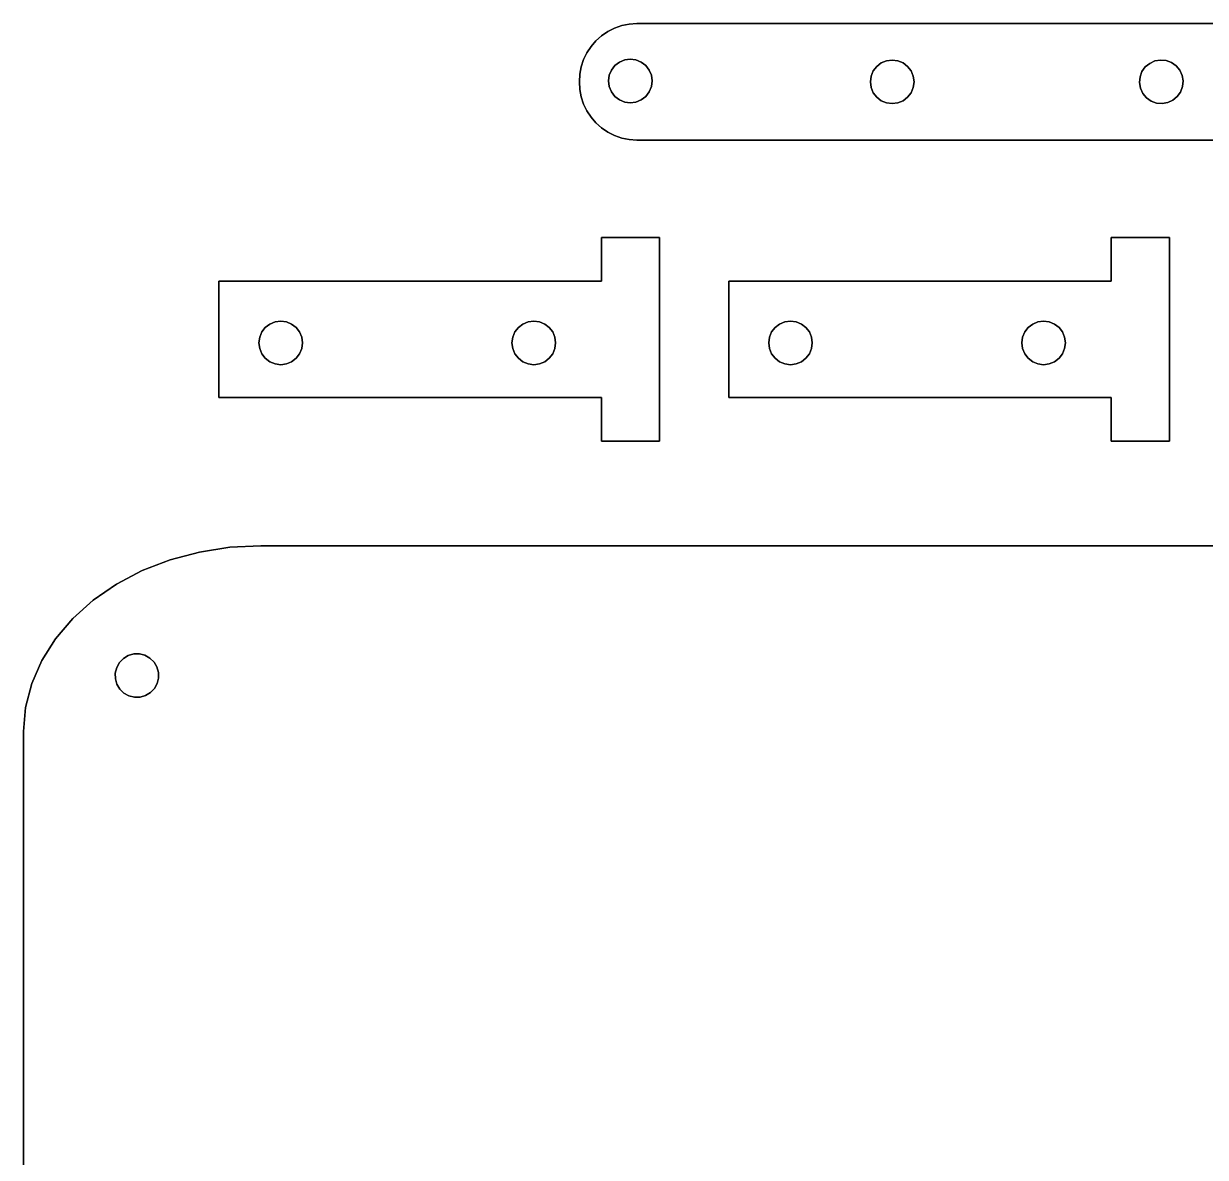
# Model space of a CAD drawing. Header units: metres. Extents: x -153 to 0, y 0 to 286.
# Drawn here: x -153.3 to -72.1, y 208.4 to 286.4 of the extents above; entities that cross this region are included whole.
import ezdxf

# ---------------------------------------------------------------- set-up
doc = ezdxf.new("R2010")
doc.units = ezdxf.units.M

msp = doc.modelspace()

# ---------------------------------------------------------------- linework, layer by layer
at = {"layer": 'Group#16'}
for points in [[(-113.579, 268.677, 0.199), (-113.579, 271.677, 0.199), (-109.579, 271.677, 0.199), (-109.579, 257.677, 0.199), (-113.579, 257.677, 0.199), (-113.579, 260.677, 0.199), (-139.879, 260.677, 0.199), (-139.879, 268.677, 0.199), (-113.579, 268.677, 0.199)], [(-113.579, 271.677, 3.199), (-113.579, 268.677, 3.199), (-139.879, 268.677, 3.199), (-139.879, 260.677, 3.199), (-113.579, 260.677, 3.199), (-113.579, 257.677, 3.199), (-109.579, 257.677, 3.199), (-109.579, 271.677, 3.199), (-113.579, 271.677, 3.199)], [(-113.579, 271.677, 3.199), (-109.579, 271.677, 3.199), (-109.579, 271.677, 0.199), (-113.579, 271.677, 0.199), (-113.579, 271.677, 3.199)], [(-113.579, 271.677, 0.199), (-113.579, 268.677, 0.199), (-113.579, 268.677, 3.199), (-113.579, 271.677, 3.199), (-113.579, 271.677, 0.199)], [(-109.579, 271.677, 3.199), (-109.579, 257.677, 3.199), (-109.579, 257.677, 0.199), (-109.579, 271.677, 0.199), (-109.579, 271.677, 3.199)], [(-78.529, 268.677, 0.199), (-78.529, 271.677, 0.199), (-74.529, 271.677, 0.199), (-74.529, 257.677, 0.199), (-78.529, 257.677, 0.199), (-78.529, 260.677, 0.199), (-104.829, 260.677, 0.199), (-104.829, 268.677, 0.199), (-78.529, 268.677, 0.199)], [(-78.529, 271.677, 3.199), (-78.529, 268.677, 3.199), (-104.829, 268.677, 3.199), (-104.829, 260.677, 3.199), (-78.529, 260.677, 3.199), (-78.529, 257.677, 3.199), (-74.529, 257.677, 3.199), (-74.529, 271.677, 3.199), (-78.529, 271.677, 3.199)], [(-78.529, 271.677, 3.199), (-74.529, 271.677, 3.199), (-74.529, 271.677, 0.199), (-78.529, 271.677, 0.199), (-78.529, 271.677, 3.199)], [(-78.529, 271.677, 0.199), (-78.529, 268.677, 0.199), (-78.529, 268.677, 3.199), (-78.529, 271.677, 3.199), (-78.529, 271.677, 0.199)], [(-74.529, 271.677, 3.199), (-74.529, 257.677, 3.199), (-74.529, 257.677, 0.199), (-74.529, 271.677, 0.199), (-74.529, 271.677, 3.199)], [(-113.579, 268.677, 3.199), (-113.579, 268.677, 0.199), (-139.879, 268.677, 0.199), (-139.879, 268.677, 3.199), (-113.579, 268.677, 3.199)], [(-139.879, 260.677, 3.199), (-139.879, 268.677, 3.199), (-139.879, 268.677, 0.199), (-139.879, 260.677, 0.199), (-139.879, 260.677, 3.199)], [(-78.529, 268.677, 3.199), (-78.529, 268.677, 0.199), (-104.829, 268.677, 0.199), (-104.829, 268.677, 3.199), (-78.529, 268.677, 3.199)], [(-104.829, 260.677, 3.199), (-104.829, 268.677, 3.199), (-104.829, 268.677, 0.199), (-104.829, 260.677, 0.199), (-104.829, 260.677, 3.199)], [(-136.017, 262.978, 0.199), (-135.629, 262.927, 0.199), (-135.241, 262.978, 0.199), (-134.879, 263.128, 0.199), (-134.568, 263.366, 0.199), (-134.33, 263.677, 0.199), (-134.18, 264.039, 0.199), (-134.129, 264.427, 0.199), (-134.18, 264.815, 0.199), (-134.33, 265.177, 0.199), (-134.568, 265.487, 0.199), (-134.879, 265.726, 0.199), (-135.241, 265.876, 0.199), (-135.629, 265.927, 0.199), (-136.017, 265.876, 0.199), (-136.379, 265.726, 0.199), (-136.69, 265.487, 0.199), (-136.928, 265.177, 0.199), (-137.078, 264.815, 0.199), (-137.129, 264.427, 0.199), (-137.078, 264.039, 0.199), (-136.928, 263.677, 0.199), (-136.69, 263.366, 0.199), (-136.379, 263.128, 0.199), (-136.017, 262.978, 0.199)], [(-135.629, 262.927, 3.199), (-136.017, 262.978, 3.199), (-136.379, 263.128, 3.199), (-136.69, 263.366, 3.199), (-136.928, 263.677, 3.199), (-137.078, 264.039, 3.199), (-137.129, 264.427, 3.199), (-137.078, 264.815, 3.199), (-136.928, 265.177, 3.199), (-136.69, 265.487, 3.199), (-136.379, 265.726, 3.199), (-136.017, 265.876, 3.199), (-135.629, 265.927, 3.199), (-135.241, 265.876, 3.199), (-134.879, 265.726, 3.199), (-134.568, 265.487, 3.199), (-134.33, 265.177, 3.199), (-134.18, 264.815, 3.199), (-134.129, 264.427, 3.199), (-134.18, 264.039, 3.199), (-134.33, 263.677, 3.199), (-134.568, 263.366, 3.199), (-134.879, 263.128, 3.199), (-135.241, 262.978, 3.199), (-135.629, 262.927, 3.199)], [(-136.69, 265.487, 0.199), (-136.379, 265.726, 0.199), (-136.379, 265.726, 3.199), (-136.69, 265.487, 3.199), (-136.69, 265.487, 0.199)], [(-136.379, 265.726, 0.199), (-136.017, 265.876, 0.199), (-136.017, 265.876, 3.199), (-136.379, 265.726, 3.199), (-136.379, 265.726, 0.199)], [(-136.017, 265.876, 0.199), (-135.629, 265.927, 0.199), (-135.629, 265.927, 3.199), (-136.017, 265.876, 3.199), (-136.017, 265.876, 0.199)], [(-135.629, 265.927, 0.199), (-135.241, 265.876, 0.199), (-135.241, 265.876, 3.199), (-135.629, 265.927, 3.199), (-135.629, 265.927, 0.199)], [(-135.241, 265.876, 0.199), (-134.879, 265.726, 0.199), (-134.879, 265.726, 3.199), (-135.241, 265.876, 3.199), (-135.241, 265.876, 0.199)], [(-134.879, 265.726, 0.199), (-134.568, 265.487, 0.199), (-134.568, 265.487, 3.199), (-134.879, 265.726, 3.199), (-134.879, 265.726, 0.199)], [(-116.729, 264.427, 0.199), (-116.78, 264.815, 0.199), (-116.93, 265.177, 0.199), (-117.168, 265.487, 0.199), (-117.479, 265.726, 0.199), (-117.841, 265.876, 0.199), (-118.229, 265.927, 0.199), (-118.617, 265.876, 0.199), (-118.979, 265.726, 0.199), (-119.29, 265.487, 0.199), (-119.528, 265.177, 0.199), (-119.678, 264.815, 0.199), (-119.729, 264.427, 0.199), (-119.678, 264.039, 0.199), (-119.528, 263.677, 0.199), (-119.29, 263.366, 0.199), (-118.979, 263.128, 0.199), (-118.617, 262.978, 0.199), (-118.229, 262.927, 0.199), (-117.841, 262.978, 0.199), (-117.479, 263.128, 0.199), (-117.168, 263.366, 0.199), (-116.93, 263.677, 0.199), (-116.78, 264.039, 0.199), (-116.729, 264.427, 0.199)], [(-116.78, 264.815, 3.199), (-116.729, 264.427, 3.199), (-116.78, 264.039, 3.199), (-116.93, 263.677, 3.199), (-117.168, 263.366, 3.199), (-117.479, 263.128, 3.199), (-117.841, 262.978, 3.199), (-118.229, 262.927, 3.199), (-118.617, 262.978, 3.199), (-118.979, 263.128, 3.199), (-119.29, 263.366, 3.199), (-119.528, 263.677, 3.199), (-119.678, 264.039, 3.199), (-119.729, 264.427, 3.199), (-119.678, 264.815, 3.199), (-119.528, 265.177, 3.199), (-119.29, 265.487, 3.199), (-118.979, 265.726, 3.199), (-118.617, 265.876, 3.199), (-118.229, 265.927, 3.199), (-117.841, 265.876, 3.199), (-117.479, 265.726, 3.199), (-117.168, 265.487, 3.199), (-116.93, 265.177, 3.199), (-116.78, 264.815, 3.199)], [(-119.29, 265.487, 0.199), (-118.979, 265.726, 0.199), (-118.979, 265.726, 3.199), (-119.29, 265.487, 3.199), (-119.29, 265.487, 0.199)], [(-118.979, 265.726, 0.199), (-118.617, 265.876, 0.199), (-118.617, 265.876, 3.199), (-118.979, 265.726, 3.199), (-118.979, 265.726, 0.199)], [(-118.617, 265.876, 0.199), (-118.229, 265.927, 0.199), (-118.229, 265.927, 3.199), (-118.617, 265.876, 3.199), (-118.617, 265.876, 0.199)], [(-118.229, 265.927, 0.199), (-117.841, 265.876, 0.199), (-117.841, 265.876, 3.199), (-118.229, 265.927, 3.199), (-118.229, 265.927, 0.199)], [(-117.841, 265.876, 0.199), (-117.479, 265.726, 0.199), (-117.479, 265.726, 3.199), (-117.841, 265.876, 3.199), (-117.841, 265.876, 0.199)], [(-117.479, 265.726, 0.199), (-117.168, 265.487, 0.199), (-117.168, 265.487, 3.199), (-117.479, 265.726, 3.199), (-117.479, 265.726, 0.199)], [(-100.967, 262.978, 0.199), (-100.579, 262.927, 0.199), (-100.191, 262.978, 0.199), (-99.829, 263.128, 0.199), (-99.518, 263.366, 0.199), (-99.28, 263.677, 0.199), (-99.13, 264.039, 0.199), (-99.079, 264.427, 0.199), (-99.13, 264.815, 0.199), (-99.28, 265.177, 0.199), (-99.518, 265.487, 0.199), (-99.829, 265.726, 0.199), (-100.191, 265.876, 0.199), (-100.579, 265.927, 0.199), (-100.967, 265.876, 0.199), (-101.329, 265.726, 0.199), (-101.639, 265.487, 0.199), (-101.878, 265.177, 0.199), (-102.028, 264.815, 0.199), (-102.079, 264.427, 0.199), (-102.028, 264.039, 0.199), (-101.878, 263.677, 0.199), (-101.639, 263.366, 0.199), (-101.329, 263.128, 0.199), (-100.967, 262.978, 0.199)], [(-100.579, 262.927, 3.199), (-100.967, 262.978, 3.199), (-101.329, 263.128, 3.199), (-101.639, 263.366, 3.199), (-101.878, 263.677, 3.199), (-102.028, 264.039, 3.199), (-102.079, 264.427, 3.199), (-102.028, 264.815, 3.199), (-101.878, 265.177, 3.199), (-101.639, 265.487, 3.199), (-101.329, 265.726, 3.199), (-100.967, 265.876, 3.199), (-100.579, 265.927, 3.199), (-100.191, 265.876, 3.199), (-99.829, 265.726, 3.199), (-99.518, 265.487, 3.199), (-99.28, 265.177, 3.199), (-99.13, 264.815, 3.199), (-99.079, 264.427, 3.199), (-99.13, 264.039, 3.199), (-99.28, 263.677, 3.199), (-99.518, 263.366, 3.199), (-99.829, 263.128, 3.199), (-100.191, 262.978, 3.199), (-100.579, 262.927, 3.199)], [(-101.639, 265.487, 0.199), (-101.329, 265.726, 0.199), (-101.329, 265.726, 3.199), (-101.639, 265.487, 3.199), (-101.639, 265.487, 0.199)], [(-101.329, 265.726, 0.199), (-100.967, 265.876, 0.199), (-100.967, 265.876, 3.199), (-101.329, 265.726, 3.199), (-101.329, 265.726, 0.199)], [(-100.967, 265.876, 0.199), (-100.579, 265.927, 0.199), (-100.579, 265.927, 3.199), (-100.967, 265.876, 3.199), (-100.967, 265.876, 0.199)], [(-100.579, 265.927, 0.199), (-100.191, 265.876, 0.199), (-100.191, 265.876, 3.199), (-100.579, 265.927, 3.199), (-100.579, 265.927, 0.199)], [(-100.191, 265.876, 0.199), (-99.829, 265.726, 0.199), (-99.829, 265.726, 3.199), (-100.191, 265.876, 3.199), (-100.191, 265.876, 0.199)], [(-99.829, 265.726, 0.199), (-99.518, 265.487, 0.199), (-99.518, 265.487, 3.199), (-99.829, 265.726, 3.199), (-99.829, 265.726, 0.199)], [(-81.679, 264.427, 0.199), (-81.73, 264.815, 0.199), (-81.88, 265.177, 0.199), (-82.118, 265.487, 0.199), (-82.429, 265.726, 0.199), (-82.791, 265.876, 0.199), (-83.179, 265.927, 0.199), (-83.567, 265.876, 0.199), (-83.929, 265.726, 0.199), (-84.239, 265.487, 0.199), (-84.478, 265.177, 0.199), (-84.628, 264.815, 0.199), (-84.679, 264.427, 0.199), (-84.628, 264.039, 0.199), (-84.478, 263.677, 0.199), (-84.239, 263.366, 0.199), (-83.929, 263.128, 0.199), (-83.567, 262.978, 0.199), (-83.179, 262.927, 0.199), (-82.791, 262.978, 0.199), (-82.429, 263.128, 0.199), (-82.118, 263.366, 0.199), (-81.88, 263.677, 0.199), (-81.73, 264.039, 0.199), (-81.679, 264.427, 0.199)], [(-81.73, 264.815, 3.199), (-81.679, 264.427, 3.199), (-81.73, 264.039, 3.199), (-81.88, 263.677, 3.199), (-82.118, 263.366, 3.199), (-82.429, 263.128, 3.199), (-82.791, 262.978, 3.199), (-83.179, 262.927, 3.199), (-83.567, 262.978, 3.199), (-83.929, 263.128, 3.199), (-84.239, 263.366, 3.199), (-84.478, 263.677, 3.199), (-84.628, 264.039, 3.199), (-84.679, 264.427, 3.199), (-84.628, 264.815, 3.199), (-84.478, 265.177, 3.199), (-84.239, 265.487, 3.199), (-83.929, 265.726, 3.199), (-83.567, 265.876, 3.199), (-83.179, 265.927, 3.199), (-82.791, 265.876, 3.199), (-82.429, 265.726, 3.199), (-82.118, 265.487, 3.199), (-81.88, 265.177, 3.199), (-81.73, 264.815, 3.199)], [(-84.239, 265.487, 0.199), (-83.929, 265.726, 0.199), (-83.929, 265.726, 3.199), (-84.239, 265.487, 3.199), (-84.239, 265.487, 0.199)], [(-83.929, 265.726, 0.199), (-83.567, 265.876, 0.199), (-83.567, 265.876, 3.199), (-83.929, 265.726, 3.199), (-83.929, 265.726, 0.199)], [(-83.567, 265.876, 0.199), (-83.179, 265.927, 0.199), (-83.179, 265.927, 3.199), (-83.567, 265.876, 3.199), (-83.567, 265.876, 0.199)], [(-83.179, 265.927, 0.199), (-82.791, 265.876, 0.199), (-82.791, 265.876, 3.199), (-83.179, 265.927, 3.199), (-83.179, 265.927, 0.199)], [(-82.791, 265.876, 0.199), (-82.429, 265.726, 0.199), (-82.429, 265.726, 3.199), (-82.791, 265.876, 3.199), (-82.791, 265.876, 0.199)], [(-82.429, 265.726, 0.199), (-82.118, 265.487, 0.199), (-82.118, 265.487, 3.199), (-82.429, 265.726, 3.199), (-82.429, 265.726, 0.199)], [(-137.078, 264.815, 0.199), (-136.928, 265.177, 0.199), (-136.928, 265.177, 3.199), (-137.078, 264.815, 3.199), (-137.078, 264.815, 0.199)], [(-136.928, 265.177, 0.199), (-136.69, 265.487, 0.199), (-136.69, 265.487, 3.199), (-136.928, 265.177, 3.199), (-136.928, 265.177, 0.199)], [(-134.568, 265.487, 0.199), (-134.33, 265.177, 0.199), (-134.33, 265.177, 3.199), (-134.568, 265.487, 3.199), (-134.568, 265.487, 0.199)], [(-134.33, 265.177, 0.199), (-134.18, 264.815, 0.199), (-134.18, 264.815, 3.199), (-134.33, 265.177, 3.199), (-134.33, 265.177, 0.199)], [(-119.678, 264.815, 0.199), (-119.528, 265.177, 0.199), (-119.528, 265.177, 3.199), (-119.678, 264.815, 3.199), (-119.678, 264.815, 0.199)], [(-119.528, 265.177, 0.199), (-119.29, 265.487, 0.199), (-119.29, 265.487, 3.199), (-119.528, 265.177, 3.199), (-119.528, 265.177, 0.199)], [(-117.168, 265.487, 0.199), (-116.93, 265.177, 0.199), (-116.93, 265.177, 3.199), (-117.168, 265.487, 3.199), (-117.168, 265.487, 0.199)], [(-116.93, 265.177, 0.199), (-116.78, 264.815, 0.199), (-116.78, 264.815, 3.199), (-116.93, 265.177, 3.199), (-116.93, 265.177, 0.199)], [(-102.028, 264.815, 0.199), (-101.878, 265.177, 0.199), (-101.878, 265.177, 3.199), (-102.028, 264.815, 3.199), (-102.028, 264.815, 0.199)], [(-101.878, 265.177, 0.199), (-101.639, 265.487, 0.199), (-101.639, 265.487, 3.199), (-101.878, 265.177, 3.199), (-101.878, 265.177, 0.199)], [(-99.518, 265.487, 0.199), (-99.28, 265.177, 0.199), (-99.28, 265.177, 3.199), (-99.518, 265.487, 3.199), (-99.518, 265.487, 0.199)], [(-99.28, 265.177, 0.199), (-99.13, 264.815, 0.199), (-99.13, 264.815, 3.199), (-99.28, 265.177, 3.199), (-99.28, 265.177, 0.199)], [(-84.628, 264.815, 0.199), (-84.478, 265.177, 0.199), (-84.478, 265.177, 3.199), (-84.628, 264.815, 3.199), (-84.628, 264.815, 0.199)], [(-84.478, 265.177, 0.199), (-84.239, 265.487, 0.199), (-84.239, 265.487, 3.199), (-84.478, 265.177, 3.199), (-84.478, 265.177, 0.199)], [(-82.118, 265.487, 0.199), (-81.88, 265.177, 0.199), (-81.88, 265.177, 3.199), (-82.118, 265.487, 3.199), (-82.118, 265.487, 0.199)], [(-81.88, 265.177, 0.199), (-81.73, 264.815, 0.199), (-81.73, 264.815, 3.199), (-81.88, 265.177, 3.199), (-81.88, 265.177, 0.199)], [(-137.129, 264.427, 0.199), (-137.078, 264.815, 0.199), (-137.078, 264.815, 3.199), (-137.129, 264.427, 3.199), (-137.129, 264.427, 0.199)], [(-137.078, 264.039, 0.199), (-137.129, 264.427, 0.199), (-137.129, 264.427, 3.199), (-137.078, 264.039, 3.199), (-137.078, 264.039, 0.199)], [(-134.18, 264.815, 0.199), (-134.129, 264.427, 0.199), (-134.129, 264.427, 3.199), (-134.18, 264.815, 3.199), (-134.18, 264.815, 0.199)], [(-134.129, 264.427, 0.199), (-134.18, 264.039, 0.199), (-134.18, 264.039, 3.199), (-134.129, 264.427, 3.199), (-134.129, 264.427, 0.199)], [(-119.729, 264.427, 0.199), (-119.678, 264.815, 0.199), (-119.678, 264.815, 3.199), (-119.729, 264.427, 3.199), (-119.729, 264.427, 0.199)], [(-119.678, 264.039, 0.199), (-119.729, 264.427, 0.199), (-119.729, 264.427, 3.199), (-119.678, 264.039, 3.199), (-119.678, 264.039, 0.199)], [(-116.78, 264.815, 0.199), (-116.729, 264.427, 0.199), (-116.729, 264.427, 3.199), (-116.78, 264.815, 3.199), (-116.78, 264.815, 0.199)], [(-116.729, 264.427, 0.199), (-116.78, 264.039, 0.199), (-116.78, 264.039, 3.199), (-116.729, 264.427, 3.199), (-116.729, 264.427, 0.199)], [(-102.079, 264.427, 0.199), (-102.028, 264.815, 0.199), (-102.028, 264.815, 3.199), (-102.079, 264.427, 3.199), (-102.079, 264.427, 0.199)], [(-102.028, 264.039, 0.199), (-102.079, 264.427, 0.199), (-102.079, 264.427, 3.199), (-102.028, 264.039, 3.199), (-102.028, 264.039, 0.199)], [(-99.13, 264.815, 0.199), (-99.079, 264.427, 0.199), (-99.079, 264.427, 3.199), (-99.13, 264.815, 3.199), (-99.13, 264.815, 0.199)], [(-99.079, 264.427, 0.199), (-99.13, 264.039, 0.199), (-99.13, 264.039, 3.199), (-99.079, 264.427, 3.199), (-99.079, 264.427, 0.199)], [(-84.679, 264.427, 0.199), (-84.628, 264.815, 0.199), (-84.628, 264.815, 3.199), (-84.679, 264.427, 3.199), (-84.679, 264.427, 0.199)], [(-84.628, 264.039, 0.199), (-84.679, 264.427, 0.199), (-84.679, 264.427, 3.199), (-84.628, 264.039, 3.199), (-84.628, 264.039, 0.199)], [(-81.73, 264.815, 0.199), (-81.679, 264.427, 0.199), (-81.679, 264.427, 3.199), (-81.73, 264.815, 3.199), (-81.73, 264.815, 0.199)], [(-81.679, 264.427, 0.199), (-81.73, 264.039, 0.199), (-81.73, 264.039, 3.199), (-81.679, 264.427, 3.199), (-81.679, 264.427, 0.199)], [(-136.928, 263.677, 0.199), (-137.078, 264.039, 0.199), (-137.078, 264.039, 3.199), (-136.928, 263.677, 3.199), (-136.928, 263.677, 0.199)], [(-136.69, 263.366, 0.199), (-136.928, 263.677, 0.199), (-136.928, 263.677, 3.199), (-136.69, 263.366, 3.199), (-136.69, 263.366, 0.199)], [(-136.379, 263.128, 0.199), (-136.69, 263.366, 0.199), (-136.69, 263.366, 3.199), (-136.379, 263.128, 3.199), (-136.379, 263.128, 0.199)], [(-134.568, 263.366, 0.199), (-134.879, 263.128, 0.199), (-134.879, 263.128, 3.199), (-134.568, 263.366, 3.199), (-134.568, 263.366, 0.199)], [(-134.33, 263.677, 0.199), (-134.568, 263.366, 0.199), (-134.568, 263.366, 3.199), (-134.33, 263.677, 3.199), (-134.33, 263.677, 0.199)], [(-134.18, 264.039, 0.199), (-134.33, 263.677, 0.199), (-134.33, 263.677, 3.199), (-134.18, 264.039, 3.199), (-134.18, 264.039, 0.199)], [(-119.528, 263.677, 0.199), (-119.678, 264.039, 0.199), (-119.678, 264.039, 3.199), (-119.528, 263.677, 3.199), (-119.528, 263.677, 0.199)], [(-119.29, 263.366, 0.199), (-119.528, 263.677, 0.199), (-119.528, 263.677, 3.199), (-119.29, 263.366, 3.199), (-119.29, 263.366, 0.199)], [(-118.979, 263.128, 0.199), (-119.29, 263.366, 0.199), (-119.29, 263.366, 3.199), (-118.979, 263.128, 3.199), (-118.979, 263.128, 0.199)], [(-117.168, 263.366, 0.199), (-117.479, 263.128, 0.199), (-117.479, 263.128, 3.199), (-117.168, 263.366, 3.199), (-117.168, 263.366, 0.199)], [(-116.93, 263.677, 0.199), (-117.168, 263.366, 0.199), (-117.168, 263.366, 3.199), (-116.93, 263.677, 3.199), (-116.93, 263.677, 0.199)], [(-116.78, 264.039, 0.199), (-116.93, 263.677, 0.199), (-116.93, 263.677, 3.199), (-116.78, 264.039, 3.199), (-116.78, 264.039, 0.199)], [(-101.878, 263.677, 0.199), (-102.028, 264.039, 0.199), (-102.028, 264.039, 3.199), (-101.878, 263.677, 3.199), (-101.878, 263.677, 0.199)], [(-101.639, 263.366, 0.199), (-101.878, 263.677, 0.199), (-101.878, 263.677, 3.199), (-101.639, 263.366, 3.199), (-101.639, 263.366, 0.199)], [(-101.329, 263.128, 0.199), (-101.639, 263.366, 0.199), (-101.639, 263.366, 3.199), (-101.329, 263.128, 3.199), (-101.329, 263.128, 0.199)], [(-99.518, 263.366, 0.199), (-99.829, 263.128, 0.199), (-99.829, 263.128, 3.199), (-99.518, 263.366, 3.199), (-99.518, 263.366, 0.199)], [(-99.28, 263.677, 0.199), (-99.518, 263.366, 0.199), (-99.518, 263.366, 3.199), (-99.28, 263.677, 3.199), (-99.28, 263.677, 0.199)], [(-99.13, 264.039, 0.199), (-99.28, 263.677, 0.199), (-99.28, 263.677, 3.199), (-99.13, 264.039, 3.199), (-99.13, 264.039, 0.199)], [(-84.478, 263.677, 0.199), (-84.628, 264.039, 0.199), (-84.628, 264.039, 3.199), (-84.478, 263.677, 3.199), (-84.478, 263.677, 0.199)], [(-84.239, 263.366, 0.199), (-84.478, 263.677, 0.199), (-84.478, 263.677, 3.199), (-84.239, 263.366, 3.199), (-84.239, 263.366, 0.199)], [(-83.929, 263.128, 0.199), (-84.239, 263.366, 0.199), (-84.239, 263.366, 3.199), (-83.929, 263.128, 3.199), (-83.929, 263.128, 0.199)], [(-82.118, 263.366, 0.199), (-82.429, 263.128, 0.199), (-82.429, 263.128, 3.199), (-82.118, 263.366, 3.199), (-82.118, 263.366, 0.199)], [(-81.88, 263.677, 0.199), (-82.118, 263.366, 0.199), (-82.118, 263.366, 3.199), (-81.88, 263.677, 3.199), (-81.88, 263.677, 0.199)], [(-81.73, 264.039, 0.199), (-81.88, 263.677, 0.199), (-81.88, 263.677, 3.199), (-81.73, 264.039, 3.199), (-81.73, 264.039, 0.199)], [(-136.017, 262.978, 0.199), (-136.379, 263.128, 0.199), (-136.379, 263.128, 3.199), (-136.017, 262.978, 3.199), (-136.017, 262.978, 0.199)], [(-135.629, 262.927, 0.199), (-136.017, 262.978, 0.199), (-136.017, 262.978, 3.199), (-135.629, 262.927, 3.199), (-135.629, 262.927, 0.199)], [(-135.241, 262.978, 0.199), (-135.629, 262.927, 0.199), (-135.629, 262.927, 3.199), (-135.241, 262.978, 3.199), (-135.241, 262.978, 0.199)], [(-134.879, 263.128, 0.199), (-135.241, 262.978, 0.199), (-135.241, 262.978, 3.199), (-134.879, 263.128, 3.199), (-134.879, 263.128, 0.199)], [(-118.617, 262.978, 0.199), (-118.979, 263.128, 0.199), (-118.979, 263.128, 3.199), (-118.617, 262.978, 3.199), (-118.617, 262.978, 0.199)], [(-118.229, 262.927, 0.199), (-118.617, 262.978, 0.199), (-118.617, 262.978, 3.199), (-118.229, 262.927, 3.199), (-118.229, 262.927, 0.199)], [(-117.841, 262.978, 0.199), (-118.229, 262.927, 0.199), (-118.229, 262.927, 3.199), (-117.841, 262.978, 3.199), (-117.841, 262.978, 0.199)], [(-117.479, 263.128, 0.199), (-117.841, 262.978, 0.199), (-117.841, 262.978, 3.199), (-117.479, 263.128, 3.199), (-117.479, 263.128, 0.199)], [(-100.967, 262.978, 0.199), (-101.329, 263.128, 0.199), (-101.329, 263.128, 3.199), (-100.967, 262.978, 3.199), (-100.967, 262.978, 0.199)], [(-100.579, 262.927, 0.199), (-100.967, 262.978, 0.199), (-100.967, 262.978, 3.199), (-100.579, 262.927, 3.199), (-100.579, 262.927, 0.199)], [(-100.191, 262.978, 0.199), (-100.579, 262.927, 0.199), (-100.579, 262.927, 3.199), (-100.191, 262.978, 3.199), (-100.191, 262.978, 0.199)], [(-99.829, 263.128, 0.199), (-100.191, 262.978, 0.199), (-100.191, 262.978, 3.199), (-99.829, 263.128, 3.199), (-99.829, 263.128, 0.199)], [(-83.567, 262.978, 0.199), (-83.929, 263.128, 0.199), (-83.929, 263.128, 3.199), (-83.567, 262.978, 3.199), (-83.567, 262.978, 0.199)], [(-83.179, 262.927, 0.199), (-83.567, 262.978, 0.199), (-83.567, 262.978, 3.199), (-83.179, 262.927, 3.199), (-83.179, 262.927, 0.199)], [(-82.791, 262.978, 0.199), (-83.179, 262.927, 0.199), (-83.179, 262.927, 3.199), (-82.791, 262.978, 3.199), (-82.791, 262.978, 0.199)], [(-82.429, 263.128, 0.199), (-82.791, 262.978, 0.199), (-82.791, 262.978, 3.199), (-82.429, 263.128, 3.199), (-82.429, 263.128, 0.199)], [(-113.579, 260.677, 0.199), (-113.579, 260.677, 3.199), (-139.879, 260.677, 3.199), (-139.879, 260.677, 0.199), (-113.579, 260.677, 0.199)], [(-113.579, 257.677, 3.199), (-113.579, 260.677, 3.199), (-113.579, 260.677, 0.199), (-113.579, 257.677, 0.199), (-113.579, 257.677, 3.199)], [(-78.529, 260.677, 0.199), (-78.529, 260.677, 3.199), (-104.829, 260.677, 3.199), (-104.829, 260.677, 0.199), (-78.529, 260.677, 0.199)], [(-78.529, 257.677, 3.199), (-78.529, 260.677, 3.199), (-78.529, 260.677, 0.199), (-78.529, 257.677, 0.199), (-78.529, 257.677, 3.199)], [(-109.579, 257.677, 3.199), (-113.579, 257.677, 3.199), (-113.579, 257.677, 0.199), (-109.579, 257.677, 0.199), (-109.579, 257.677, 3.199)], [(-74.529, 257.677, 3.199), (-78.529, 257.677, 3.199), (-78.529, 257.677, 0.199), (-74.529, 257.677, 0.199), (-74.529, 257.677, 3.199)]]:
    msp.add_polyline3d(points, dxfattribs=at)
at = {"layer": 'Group#17'}
for points in [[(-39.019, 278.377, 0.023), (-111.152, 278.377, 0.023), (-111.671, 278.412, 0.023), (-112.181, 278.514, 0.023), (-112.672, 278.683, 0.023), (-113.138, 278.916, 0.023), (-113.568, 279.207, 0.023), (-113.957, 279.553, 0.023), (-114.296, 279.947, 0.023), (-114.581, 280.383, 0.023), (-114.805, 280.852, 0.023), (-114.966, 281.346, 0.023), (-115.06, 281.858, 0.023), (-115.085, 282.377, 0.023), (-115.06, 282.897, 0.023), (-114.966, 283.408, 0.023), (-114.805, 283.903, 0.023), (-114.581, 284.372, 0.023), (-114.296, 284.808, 0.023), (-113.957, 285.202, 0.023), (-113.568, 285.548, 0.023), (-113.138, 285.839, 0.023), (-112.672, 286.072, 0.023), (-112.181, 286.241, 0.023), (-111.671, 286.343, 0.023), (-111.152, 286.377, 0.023), (-39.019, 286.377, 0.023)], [(-39.019, 286.377, 3.023), (-111.152, 286.377, 3.023), (-111.671, 286.343, 3.023), (-112.181, 286.241, 3.023), (-112.672, 286.072, 3.023), (-113.138, 285.839, 3.023), (-113.568, 285.548, 3.023), (-113.957, 285.202, 3.023), (-114.296, 284.808, 3.023), (-114.581, 284.372, 3.023), (-114.805, 283.903, 3.023), (-114.966, 283.408, 3.023), (-115.06, 282.897, 3.023), (-115.085, 282.377, 3.023), (-115.06, 281.858, 3.023), (-114.966, 281.346, 3.023), (-114.805, 280.852, 3.023), (-114.581, 280.383, 3.023), (-114.296, 279.947, 3.023), (-113.957, 279.553, 3.023), (-113.568, 279.207, 3.023), (-113.138, 278.916, 3.023), (-112.672, 278.683, 3.023), (-112.181, 278.514, 3.023), (-111.671, 278.412, 3.023), (-111.152, 278.377, 3.023), (-39.019, 278.377, 3.023)], [(-112.672, 286.072, 0.023), (-113.138, 285.839, 0.023), (-113.138, 285.839, 3.023), (-112.672, 286.072, 3.023), (-112.672, 286.072, 0.023)], [(-112.181, 286.241, 0.023), (-112.672, 286.072, 0.023), (-112.672, 286.072, 3.023), (-112.181, 286.241, 3.023), (-112.181, 286.241, 0.023)], [(-111.671, 286.343, 0.023), (-112.181, 286.241, 0.023), (-112.181, 286.241, 3.023), (-111.671, 286.343, 3.023), (-111.671, 286.343, 0.023)], [(-111.152, 286.377, 0.023), (-111.671, 286.343, 0.023), (-111.671, 286.343, 3.023), (-111.152, 286.377, 3.023), (-111.152, 286.377, 0.023)], [(-39.019, 286.377, 0.023), (-111.152, 286.377, 0.023), (-111.152, 286.377, 3.023), (-39.019, 286.377, 3.023), (-39.019, 286.377, 0.023)], [(-113.957, 285.202, 0.023), (-114.296, 284.808, 0.023), (-114.296, 284.808, 3.023), (-113.957, 285.202, 3.023), (-113.957, 285.202, 0.023)], [(-113.568, 285.548, 0.023), (-113.957, 285.202, 0.023), (-113.957, 285.202, 3.023), (-113.568, 285.548, 3.023), (-113.568, 285.548, 0.023)], [(-113.138, 285.839, 0.023), (-113.568, 285.548, 0.023), (-113.568, 285.548, 3.023), (-113.138, 285.839, 3.023), (-113.138, 285.839, 0.023)], [(-114.296, 284.808, 0.023), (-114.581, 284.372, 0.023), (-114.581, 284.372, 3.023), (-114.296, 284.808, 3.023), (-114.296, 284.808, 0.023)], [(-114.805, 283.903, 0.023), (-114.966, 283.408, 0.023), (-114.966, 283.408, 3.023), (-114.805, 283.903, 3.023), (-114.805, 283.903, 0.023)], [(-114.581, 284.372, 0.023), (-114.805, 283.903, 0.023), (-114.805, 283.903, 3.023), (-114.581, 284.372, 3.023), (-114.581, 284.372, 0.023)], [(-112.654, 283.497, 0.026), (-112.893, 283.186, 0.026), (-113.043, 282.824, 0.026), (-113.094, 282.436, 0.026), (-113.043, 282.048, 0.026), (-112.893, 281.686, 0.026), (-112.654, 281.376, 0.026), (-112.344, 281.137, 0.026), (-111.982, 280.987, 0.026), (-111.594, 280.936, 0.026), (-111.206, 280.987, 0.026), (-110.844, 281.137, 0.026), (-110.533, 281.376, 0.026), (-110.295, 281.686, 0.026), (-110.145, 282.048, 0.026), (-110.094, 282.436, 0.026), (-110.145, 282.824, 0.026), (-110.295, 283.186, 0.026), (-110.533, 283.497, 0.026), (-110.844, 283.735, 0.026), (-111.206, 283.885, 0.026), (-111.594, 283.936, 0.026), (-111.982, 283.885, 0.026), (-112.344, 283.735, 0.026), (-112.654, 283.497, 0.026)], [(-112.893, 283.186, 3.026), (-112.654, 283.497, 3.026), (-112.344, 283.735, 3.026), (-111.982, 283.885, 3.026), (-111.594, 283.936, 3.026), (-111.206, 283.885, 3.026), (-110.844, 283.735, 3.026), (-110.533, 283.497, 3.026), (-110.295, 283.186, 3.026), (-110.145, 282.824, 3.026), (-110.094, 282.436, 3.026), (-110.145, 282.048, 3.026), (-110.295, 281.686, 3.026), (-110.533, 281.376, 3.026), (-110.844, 281.137, 3.026), (-111.206, 280.987, 3.026), (-111.594, 280.936, 3.026), (-111.982, 280.987, 3.026), (-112.344, 281.137, 3.026), (-112.654, 281.376, 3.026), (-112.893, 281.686, 3.026), (-113.043, 282.048, 3.026), (-113.094, 282.436, 3.026), (-113.043, 282.824, 3.026), (-112.893, 283.186, 3.026)], [(-112.344, 283.735, 3.026), (-112.654, 283.497, 3.026), (-112.654, 283.497, 0.026), (-112.344, 283.735, 0.026), (-112.344, 283.735, 3.026)], [(-111.982, 283.885, 3.026), (-112.344, 283.735, 3.026), (-112.344, 283.735, 0.026), (-111.982, 283.885, 0.026), (-111.982, 283.885, 3.026)], [(-111.594, 283.936, 3.026), (-111.982, 283.885, 3.026), (-111.982, 283.885, 0.026), (-111.594, 283.936, 0.026), (-111.594, 283.936, 3.026)], [(-111.206, 283.885, 3.026), (-111.594, 283.936, 3.026), (-111.594, 283.936, 0.026), (-111.206, 283.885, 0.026), (-111.206, 283.885, 3.026)], [(-110.844, 283.735, 3.026), (-111.206, 283.885, 3.026), (-111.206, 283.885, 0.026), (-110.844, 283.735, 0.026), (-110.844, 283.735, 3.026)], [(-110.533, 283.497, 3.026), (-110.844, 283.735, 3.026), (-110.844, 283.735, 0.026), (-110.533, 283.497, 0.026), (-110.533, 283.497, 3.026)], [(-93.197, 283.826, 0.023), (-93.585, 283.877, 0.023), (-93.974, 283.826, 0.023), (-94.335, 283.677, 0.023), (-94.646, 283.438, 0.023), (-94.885, 283.127, 0.023), (-95.034, 282.766, 0.023), (-95.085, 282.377, 0.023), (-95.034, 281.989, 0.023), (-94.885, 281.627, 0.023), (-94.646, 281.317, 0.023), (-94.335, 281.078, 0.023), (-93.974, 280.929, 0.023), (-93.585, 280.877, 0.023), (-93.197, 280.929, 0.023), (-92.835, 281.078, 0.023), (-92.525, 281.317, 0.023), (-92.286, 281.627, 0.023), (-92.137, 281.989, 0.023), (-92.085, 282.377, 0.023), (-92.137, 282.766, 0.023), (-92.286, 283.127, 0.023), (-92.525, 283.438, 0.023), (-92.835, 283.677, 0.023), (-93.197, 283.826, 0.023)], [(-93.585, 283.877, 3.023), (-93.197, 283.826, 3.023), (-92.835, 283.677, 3.023), (-92.525, 283.438, 3.023), (-92.286, 283.127, 3.023), (-92.137, 282.766, 3.023), (-92.085, 282.377, 3.023), (-92.137, 281.989, 3.023), (-92.286, 281.627, 3.023), (-92.525, 281.317, 3.023), (-92.835, 281.078, 3.023), (-93.197, 280.929, 3.023), (-93.585, 280.877, 3.023), (-93.974, 280.929, 3.023), (-94.335, 281.078, 3.023), (-94.646, 281.317, 3.023), (-94.885, 281.627, 3.023), (-95.034, 281.989, 3.023), (-95.085, 282.377, 3.023), (-95.034, 282.766, 3.023), (-94.885, 283.127, 3.023), (-94.646, 283.438, 3.023), (-94.335, 283.677, 3.023), (-93.974, 283.826, 3.023), (-93.585, 283.877, 3.023)], [(-94.646, 283.438, 0.023), (-94.335, 283.677, 0.023), (-94.335, 283.677, 3.023), (-94.646, 283.438, 3.023), (-94.646, 283.438, 0.023)], [(-94.335, 283.677, 0.023), (-93.974, 283.826, 0.023), (-93.974, 283.826, 3.023), (-94.335, 283.677, 3.023), (-94.335, 283.677, 0.023)], [(-93.974, 283.826, 0.023), (-93.585, 283.877, 0.023), (-93.585, 283.877, 3.023), (-93.974, 283.826, 3.023), (-93.974, 283.826, 0.023)], [(-93.585, 283.877, 0.023), (-93.197, 283.826, 0.023), (-93.197, 283.826, 3.023), (-93.585, 283.877, 3.023), (-93.585, 283.877, 0.023)], [(-93.197, 283.826, 0.023), (-92.835, 283.677, 0.023), (-92.835, 283.677, 3.023), (-93.197, 283.826, 3.023), (-93.197, 283.826, 0.023)], [(-92.835, 283.677, 0.023), (-92.525, 283.438, 0.023), (-92.525, 283.438, 3.023), (-92.835, 283.677, 3.023), (-92.835, 283.677, 0.023)], [(-73.623, 282.044, 0.023), (-73.587, 282.434, 0.023), (-73.652, 282.82, 0.023), (-73.816, 283.176, 0.023), (-74.066, 283.477, 0.023), (-74.385, 283.704, 0.023), (-74.752, 283.84, 0.023), (-75.142, 283.876, 0.023), (-75.528, 283.811, 0.023), (-75.884, 283.647, 0.023), (-76.185, 283.397, 0.023), (-76.412, 283.078, 0.023), (-76.548, 282.711, 0.023), (-76.584, 282.321, 0.023), (-76.519, 281.935, 0.023), (-76.355, 281.579, 0.023), (-76.105, 281.278, 0.023), (-75.786, 281.051, 0.023), (-75.419, 280.915, 0.023), (-75.029, 280.879, 0.023), (-74.643, 280.944, 0.023), (-74.287, 281.108, 0.023), (-73.986, 281.358, 0.023), (-73.759, 281.677, 0.023), (-73.623, 282.044, 0.023)], [(-73.587, 282.434, 3.023), (-73.623, 282.044, 3.023), (-73.759, 281.677, 3.023), (-73.986, 281.358, 3.023), (-74.287, 281.108, 3.023), (-74.643, 280.944, 3.023), (-75.029, 280.879, 3.023), (-75.419, 280.915, 3.023), (-75.786, 281.051, 3.023), (-76.105, 281.278, 3.023), (-76.355, 281.579, 3.023), (-76.519, 281.935, 3.023), (-76.584, 282.321, 3.023), (-76.548, 282.711, 3.023), (-76.412, 283.078, 3.023), (-76.185, 283.397, 3.023), (-75.884, 283.647, 3.023), (-75.528, 283.811, 3.023), (-75.142, 283.876, 3.023), (-74.752, 283.84, 3.023), (-74.385, 283.704, 3.023), (-74.066, 283.477, 3.023), (-73.816, 283.176, 3.023), (-73.652, 282.82, 3.023), (-73.587, 282.434, 3.023)], [(-76.185, 283.397, 0.023), (-75.884, 283.647, 0.023), (-75.884, 283.647, 3.023), (-76.185, 283.397, 3.023), (-76.185, 283.397, 0.023)], [(-75.884, 283.647, 0.023), (-75.528, 283.811, 0.023), (-75.528, 283.811, 3.023), (-75.884, 283.647, 3.023), (-75.884, 283.647, 0.023)], [(-75.528, 283.811, 0.023), (-75.142, 283.876, 0.023), (-75.142, 283.876, 3.023), (-75.528, 283.811, 3.023), (-75.528, 283.811, 0.023)], [(-75.142, 283.876, 0.023), (-74.752, 283.84, 0.023), (-74.752, 283.84, 3.023), (-75.142, 283.876, 3.023), (-75.142, 283.876, 0.023)], [(-74.752, 283.84, 0.023), (-74.385, 283.704, 0.023), (-74.385, 283.704, 3.023), (-74.752, 283.84, 3.023), (-74.752, 283.84, 0.023)], [(-74.385, 283.704, 0.023), (-74.066, 283.477, 0.023), (-74.066, 283.477, 3.023), (-74.385, 283.704, 3.023), (-74.385, 283.704, 0.023)], [(-115.06, 282.897, 0.023), (-115.085, 282.377, 0.023), (-115.085, 282.377, 3.023), (-115.06, 282.897, 3.023), (-115.06, 282.897, 0.023)], [(-114.966, 283.408, 0.023), (-115.06, 282.897, 0.023), (-115.06, 282.897, 3.023), (-114.966, 283.408, 3.023), (-114.966, 283.408, 0.023)], [(-113.043, 282.824, 3.026), (-113.094, 282.436, 3.026), (-113.094, 282.436, 0.026), (-113.043, 282.824, 0.026), (-113.043, 282.824, 3.026)], [(-112.893, 283.186, 3.026), (-113.043, 282.824, 3.026), (-113.043, 282.824, 0.026), (-112.893, 283.186, 0.026), (-112.893, 283.186, 3.026)], [(-112.654, 283.497, 3.026), (-112.893, 283.186, 3.026), (-112.893, 283.186, 0.026), (-112.654, 283.497, 0.026), (-112.654, 283.497, 3.026)], [(-110.295, 283.186, 3.026), (-110.533, 283.497, 3.026), (-110.533, 283.497, 0.026), (-110.295, 283.186, 0.026), (-110.295, 283.186, 3.026)], [(-110.145, 282.824, 3.026), (-110.295, 283.186, 3.026), (-110.295, 283.186, 0.026), (-110.145, 282.824, 0.026), (-110.145, 282.824, 3.026)], [(-110.094, 282.436, 3.026), (-110.145, 282.824, 3.026), (-110.145, 282.824, 0.026), (-110.094, 282.436, 0.026), (-110.094, 282.436, 3.026)], [(-95.085, 282.377, 0.023), (-95.034, 282.766, 0.023), (-95.034, 282.766, 3.023), (-95.085, 282.377, 3.023), (-95.085, 282.377, 0.023)], [(-95.034, 282.766, 0.023), (-94.885, 283.127, 0.023), (-94.885, 283.127, 3.023), (-95.034, 282.766, 3.023), (-95.034, 282.766, 0.023)], [(-94.885, 283.127, 0.023), (-94.646, 283.438, 0.023), (-94.646, 283.438, 3.023), (-94.885, 283.127, 3.023), (-94.885, 283.127, 0.023)], [(-92.525, 283.438, 0.023), (-92.286, 283.127, 0.023), (-92.286, 283.127, 3.023), (-92.525, 283.438, 3.023), (-92.525, 283.438, 0.023)], [(-92.286, 283.127, 0.023), (-92.137, 282.766, 0.023), (-92.137, 282.766, 3.023), (-92.286, 283.127, 3.023), (-92.286, 283.127, 0.023)], [(-92.137, 282.766, 0.023), (-92.085, 282.377, 0.023), (-92.085, 282.377, 3.023), (-92.137, 282.766, 3.023), (-92.137, 282.766, 0.023)], [(-76.548, 282.711, 0.023), (-76.412, 283.078, 0.023), (-76.412, 283.078, 3.023), (-76.548, 282.711, 3.023), (-76.548, 282.711, 0.023)], [(-76.412, 283.078, 0.023), (-76.185, 283.397, 0.023), (-76.185, 283.397, 3.023), (-76.412, 283.078, 3.023), (-76.412, 283.078, 0.023)], [(-74.066, 283.477, 0.023), (-73.816, 283.176, 0.023), (-73.816, 283.176, 3.023), (-74.066, 283.477, 3.023), (-74.066, 283.477, 0.023)], [(-73.816, 283.176, 0.023), (-73.652, 282.82, 0.023), (-73.652, 282.82, 3.023), (-73.816, 283.176, 3.023), (-73.816, 283.176, 0.023)], [(-73.652, 282.82, 0.023), (-73.587, 282.434, 0.023), (-73.587, 282.434, 3.023), (-73.652, 282.82, 3.023), (-73.652, 282.82, 0.023)], [(-115.085, 282.377, 0.023), (-115.06, 281.858, 0.023), (-115.06, 281.858, 3.023), (-115.085, 282.377, 3.023), (-115.085, 282.377, 0.023)], [(-113.094, 282.436, 3.026), (-113.043, 282.048, 3.026), (-113.043, 282.048, 0.026), (-113.094, 282.436, 0.026), (-113.094, 282.436, 3.026)], [(-113.043, 282.048, 3.026), (-112.893, 281.686, 3.026), (-112.893, 281.686, 0.026), (-113.043, 282.048, 0.026), (-113.043, 282.048, 3.026)], [(-110.295, 281.686, 3.026), (-110.145, 282.048, 3.026), (-110.145, 282.048, 0.026), (-110.295, 281.686, 0.026), (-110.295, 281.686, 3.026)], [(-110.145, 282.048, 3.026), (-110.094, 282.436, 3.026), (-110.094, 282.436, 0.026), (-110.145, 282.048, 0.026), (-110.145, 282.048, 3.026)], [(-95.034, 281.989, 0.023), (-95.085, 282.377, 0.023), (-95.085, 282.377, 3.023), (-95.034, 281.989, 3.023), (-95.034, 281.989, 0.023)], [(-94.885, 281.627, 0.023), (-95.034, 281.989, 0.023), (-95.034, 281.989, 3.023), (-94.885, 281.627, 3.023), (-94.885, 281.627, 0.023)], [(-92.137, 281.989, 0.023), (-92.286, 281.627, 0.023), (-92.286, 281.627, 3.023), (-92.137, 281.989, 3.023), (-92.137, 281.989, 0.023)], [(-92.085, 282.377, 0.023), (-92.137, 281.989, 0.023), (-92.137, 281.989, 3.023), (-92.085, 282.377, 3.023), (-92.085, 282.377, 0.023)], [(-76.584, 282.321, 0.023), (-76.548, 282.711, 0.023), (-76.548, 282.711, 3.023), (-76.584, 282.321, 3.023), (-76.584, 282.321, 0.023)], [(-76.519, 281.935, 0.023), (-76.584, 282.321, 0.023), (-76.584, 282.321, 3.023), (-76.519, 281.935, 3.023), (-76.519, 281.935, 0.023)], [(-73.623, 282.044, 0.023), (-73.759, 281.677, 0.023), (-73.759, 281.677, 3.023), (-73.623, 282.044, 3.023), (-73.623, 282.044, 0.023)], [(-73.587, 282.434, 0.023), (-73.623, 282.044, 0.023), (-73.623, 282.044, 3.023), (-73.587, 282.434, 3.023), (-73.587, 282.434, 0.023)], [(-115.06, 281.858, 0.023), (-114.966, 281.346, 0.023), (-114.966, 281.346, 3.023), (-115.06, 281.858, 3.023), (-115.06, 281.858, 0.023)], [(-114.966, 281.346, 0.023), (-114.805, 280.852, 0.023), (-114.805, 280.852, 3.023), (-114.966, 281.346, 3.023), (-114.966, 281.346, 0.023)], [(-112.893, 281.686, 3.026), (-112.654, 281.376, 3.026), (-112.654, 281.376, 0.026), (-112.893, 281.686, 0.026), (-112.893, 281.686, 3.026)], [(-112.654, 281.376, 3.026), (-112.344, 281.137, 3.026), (-112.344, 281.137, 0.026), (-112.654, 281.376, 0.026), (-112.654, 281.376, 3.026)], [(-112.344, 281.137, 3.026), (-111.982, 280.987, 3.026), (-111.982, 280.987, 0.026), (-112.344, 281.137, 0.026), (-112.344, 281.137, 3.026)], [(-111.206, 280.987, 3.026), (-110.844, 281.137, 3.026), (-110.844, 281.137, 0.026), (-111.206, 280.987, 0.026), (-111.206, 280.987, 3.026)], [(-110.844, 281.137, 3.026), (-110.533, 281.376, 3.026), (-110.533, 281.376, 0.026), (-110.844, 281.137, 0.026), (-110.844, 281.137, 3.026)], [(-110.533, 281.376, 3.026), (-110.295, 281.686, 3.026), (-110.295, 281.686, 0.026), (-110.533, 281.376, 0.026), (-110.533, 281.376, 3.026)], [(-94.646, 281.317, 0.023), (-94.885, 281.627, 0.023), (-94.885, 281.627, 3.023), (-94.646, 281.317, 3.023), (-94.646, 281.317, 0.023)], [(-94.335, 281.078, 0.023), (-94.646, 281.317, 0.023), (-94.646, 281.317, 3.023), (-94.335, 281.078, 3.023), (-94.335, 281.078, 0.023)], [(-92.525, 281.317, 0.023), (-92.835, 281.078, 0.023), (-92.835, 281.078, 3.023), (-92.525, 281.317, 3.023), (-92.525, 281.317, 0.023)], [(-92.286, 281.627, 0.023), (-92.525, 281.317, 0.023), (-92.525, 281.317, 3.023), (-92.286, 281.627, 3.023), (-92.286, 281.627, 0.023)], [(-76.355, 281.579, 0.023), (-76.519, 281.935, 0.023), (-76.519, 281.935, 3.023), (-76.355, 281.579, 3.023), (-76.355, 281.579, 0.023)], [(-76.105, 281.278, 0.023), (-76.355, 281.579, 0.023), (-76.355, 281.579, 3.023), (-76.105, 281.278, 3.023), (-76.105, 281.278, 0.023)], [(-75.786, 281.051, 0.023), (-76.105, 281.278, 0.023), (-76.105, 281.278, 3.023), (-75.786, 281.051, 3.023), (-75.786, 281.051, 0.023)], [(-73.986, 281.358, 0.023), (-74.287, 281.108, 0.023), (-74.287, 281.108, 3.023), (-73.986, 281.358, 3.023), (-73.986, 281.358, 0.023)], [(-73.759, 281.677, 0.023), (-73.986, 281.358, 0.023), (-73.986, 281.358, 3.023), (-73.759, 281.677, 3.023), (-73.759, 281.677, 0.023)], [(-114.805, 280.852, 0.023), (-114.581, 280.383, 0.023), (-114.581, 280.383, 3.023), (-114.805, 280.852, 3.023), (-114.805, 280.852, 0.023)], [(-114.581, 280.383, 0.023), (-114.296, 279.947, 0.023), (-114.296, 279.947, 3.023), (-114.581, 280.383, 3.023), (-114.581, 280.383, 0.023)], [(-111.982, 280.987, 3.026), (-111.594, 280.936, 3.026), (-111.594, 280.936, 0.026), (-111.982, 280.987, 0.026), (-111.982, 280.987, 3.026)], [(-111.594, 280.936, 3.026), (-111.206, 280.987, 3.026), (-111.206, 280.987, 0.026), (-111.594, 280.936, 0.026), (-111.594, 280.936, 3.026)], [(-93.974, 280.929, 0.023), (-94.335, 281.078, 0.023), (-94.335, 281.078, 3.023), (-93.974, 280.929, 3.023), (-93.974, 280.929, 0.023)], [(-93.585, 280.877, 0.023), (-93.974, 280.929, 0.023), (-93.974, 280.929, 3.023), (-93.585, 280.877, 3.023), (-93.585, 280.877, 0.023)], [(-93.197, 280.929, 0.023), (-93.585, 280.877, 0.023), (-93.585, 280.877, 3.023), (-93.197, 280.929, 3.023), (-93.197, 280.929, 0.023)], [(-92.835, 281.078, 0.023), (-93.197, 280.929, 0.023), (-93.197, 280.929, 3.023), (-92.835, 281.078, 3.023), (-92.835, 281.078, 0.023)], [(-75.419, 280.915, 0.023), (-75.786, 281.051, 0.023), (-75.786, 281.051, 3.023), (-75.419, 280.915, 3.023), (-75.419, 280.915, 0.023)], [(-75.029, 280.879, 0.023), (-75.419, 280.915, 0.023), (-75.419, 280.915, 3.023), (-75.029, 280.879, 3.023), (-75.029, 280.879, 0.023)], [(-74.643, 280.944, 0.023), (-75.029, 280.879, 0.023), (-75.029, 280.879, 3.023), (-74.643, 280.944, 3.023), (-74.643, 280.944, 0.023)], [(-74.287, 281.108, 0.023), (-74.643, 280.944, 0.023), (-74.643, 280.944, 3.023), (-74.287, 281.108, 3.023), (-74.287, 281.108, 0.023)], [(-114.296, 279.947, 0.023), (-113.957, 279.553, 0.023), (-113.957, 279.553, 3.023), (-114.296, 279.947, 3.023), (-114.296, 279.947, 0.023)], [(-113.957, 279.553, 0.023), (-113.568, 279.207, 0.023), (-113.568, 279.207, 3.023), (-113.957, 279.553, 3.023), (-113.957, 279.553, 0.023)], [(-113.568, 279.207, 0.023), (-113.138, 278.916, 0.023), (-113.138, 278.916, 3.023), (-113.568, 279.207, 3.023), (-113.568, 279.207, 0.023)], [(-113.138, 278.916, 0.023), (-112.672, 278.683, 0.023), (-112.672, 278.683, 3.023), (-113.138, 278.916, 3.023), (-113.138, 278.916, 0.023)], [(-112.672, 278.683, 0.023), (-112.181, 278.514, 0.023), (-112.181, 278.514, 3.023), (-112.672, 278.683, 3.023), (-112.672, 278.683, 0.023)], [(-112.181, 278.514, 0.023), (-111.671, 278.412, 0.023), (-111.671, 278.412, 3.023), (-112.181, 278.514, 3.023), (-112.181, 278.514, 0.023)], [(-111.671, 278.412, 0.023), (-111.152, 278.377, 0.023), (-111.152, 278.377, 3.023), (-111.671, 278.412, 3.023), (-111.671, 278.412, 0.023)], [(-111.152, 278.377, 0.023), (-39.019, 278.377, 0.023), (-39.019, 278.377, 3.023), (-111.152, 278.377, 3.023), (-111.152, 278.377, 0.023)]]:
    msp.add_polyline3d(points, dxfattribs=at)
at = {"layer": 'Group#9'}
for points in [[(-153.308, 143.264, 0.199), (-153.308, 237.7, 0.199), (-153.168, 239.368, 0.199), (-152.752, 241.008, 0.199), (-152.066, 242.591, 0.199), (-151.122, 244.091, 0.199), (-149.936, 245.481, 0.199), (-148.529, 246.738, 0.199), (-146.924, 247.84, 0.199), (-145.15, 248.769, 0.199), (-143.235, 249.509, 0.199), (-141.214, 250.046, 0.199), (-139.121, 250.372, 0.199), (-136.991, 250.482, 0.199), (-16.444, 250.482, 0.199)], [(-16.444, 250.482, 3.199), (-136.991, 250.482, 3.199), (-139.121, 250.372, 3.199), (-141.214, 250.046, 3.199), (-143.235, 249.509, 3.199), (-145.15, 248.769, 3.199), (-146.924, 247.84, 3.199), (-148.529, 246.738, 3.199), (-149.936, 245.481, 3.199), (-151.122, 244.091, 3.199), (-152.066, 242.591, 3.199), (-152.752, 241.008, 3.199), (-153.168, 239.368, 3.199), (-153.308, 237.7, 3.199), (-153.308, 143.264, 3.199)], [(-139.121, 250.372, 0.199), (-141.214, 250.046, 0.199), (-141.214, 250.046, 3.199), (-139.121, 250.372, 3.199), (-139.121, 250.372, 0.199)], [(-136.991, 250.482, 0.199), (-139.121, 250.372, 0.199), (-139.121, 250.372, 3.199), (-136.991, 250.482, 3.199), (-136.991, 250.482, 0.199)], [(-16.444, 250.482, 0.199), (-136.991, 250.482, 0.199), (-136.991, 250.482, 3.199), (-16.444, 250.482, 3.199), (-16.444, 250.482, 0.199)], [(-143.235, 249.509, 0.199), (-145.15, 248.769, 0.199), (-145.15, 248.769, 3.199), (-143.235, 249.509, 3.199), (-143.235, 249.509, 0.199)], [(-141.214, 250.046, 0.199), (-143.235, 249.509, 0.199), (-143.235, 249.509, 3.199), (-141.214, 250.046, 3.199), (-141.214, 250.046, 0.199)], [(-145.15, 248.769, 0.199), (-146.924, 247.84, 0.199), (-146.924, 247.84, 3.199), (-145.15, 248.769, 3.199), (-145.15, 248.769, 0.199)], [(-146.924, 247.84, 0.199), (-148.529, 246.738, 0.199), (-148.529, 246.738, 3.199), (-146.924, 247.84, 3.199), (-146.924, 247.84, 0.199)], [(-148.529, 246.738, 0.199), (-149.936, 245.481, 0.199), (-149.936, 245.481, 3.199), (-148.529, 246.738, 3.199), (-148.529, 246.738, 0.199)], [(-149.936, 245.481, 0.199), (-151.122, 244.091, 0.199), (-151.122, 244.091, 3.199), (-149.936, 245.481, 3.199), (-149.936, 245.481, 0.199)], [(-151.122, 244.091, 0.199), (-152.066, 242.591, 0.199), (-152.066, 242.591, 3.199), (-151.122, 244.091, 3.199), (-151.122, 244.091, 0.199)], [(-146.719, 242.449, 0.199), (-146.91, 242.106, 0.199), (-147.005, 241.727, 0.199), (-146.998, 241.335, 0.199), (-146.891, 240.959, 0.199), (-146.69, 240.623, 0.199), (-146.408, 240.35, 0.199), (-146.066, 240.16, 0.199), (-145.686, 240.065, 0.199), (-145.295, 240.071, 0.199), (-144.918, 240.179, 0.199), (-144.582, 240.38, 0.199), (-144.31, 240.661, 0.199), (-144.12, 241.003, 0.199), (-144.024, 241.383, 0.199), (-144.031, 241.775, 0.199), (-144.138, 242.151, 0.199), (-144.339, 242.487, 0.199), (-144.621, 242.76, 0.199), (-144.963, 242.95, 0.199), (-145.343, 243.045, 0.199), (-145.734, 243.039, 0.199), (-146.111, 242.931, 0.199), (-146.447, 242.73, 0.199), (-146.719, 242.449, 0.199)], [(-146.91, 242.106, 3.199), (-146.719, 242.449, 3.199), (-146.447, 242.73, 3.199), (-146.111, 242.931, 3.199), (-145.734, 243.039, 3.199), (-145.343, 243.045, 3.199), (-144.963, 242.95, 3.199), (-144.621, 242.76, 3.199), (-144.339, 242.487, 3.199), (-144.138, 242.151, 3.199), (-144.031, 241.775, 3.199), (-144.024, 241.383, 3.199), (-144.12, 241.003, 3.199), (-144.31, 240.661, 3.199), (-144.582, 240.38, 3.199), (-144.918, 240.179, 3.199), (-145.295, 240.071, 3.199), (-145.686, 240.065, 3.199), (-146.066, 240.16, 3.199), (-146.408, 240.35, 3.199), (-146.69, 240.623, 3.199), (-146.891, 240.959, 3.199), (-146.998, 241.335, 3.199), (-147.005, 241.727, 3.199), (-146.91, 242.106, 3.199)], [(-145.734, 243.039, 3.199), (-146.111, 242.931, 3.199), (-146.111, 242.931, 0.199), (-145.734, 243.039, 0.199), (-145.734, 243.039, 3.199)], [(-145.343, 243.045, 3.199), (-145.734, 243.039, 3.199), (-145.734, 243.039, 0.199), (-145.343, 243.045, 0.199), (-145.343, 243.045, 3.199)], [(-144.963, 242.95, 3.199), (-145.343, 243.045, 3.199), (-145.343, 243.045, 0.199), (-144.963, 242.95, 0.199), (-144.963, 242.95, 3.199)], [(-144.621, 242.76, 3.199), (-144.963, 242.95, 3.199), (-144.963, 242.95, 0.199), (-144.621, 242.76, 0.199), (-144.621, 242.76, 3.199)], [(-152.066, 242.591, 0.199), (-152.752, 241.008, 0.199), (-152.752, 241.008, 3.199), (-152.066, 242.591, 3.199), (-152.066, 242.591, 0.199)], [(-146.719, 242.449, 3.199), (-146.91, 242.106, 3.199), (-146.91, 242.106, 0.199), (-146.719, 242.449, 0.199), (-146.719, 242.449, 3.199)], [(-146.447, 242.73, 3.199), (-146.719, 242.449, 3.199), (-146.719, 242.449, 0.199), (-146.447, 242.73, 0.199), (-146.447, 242.73, 3.199)], [(-146.111, 242.931, 3.199), (-146.447, 242.73, 3.199), (-146.447, 242.73, 0.199), (-146.111, 242.931, 0.199), (-146.111, 242.931, 3.199)], [(-144.339, 242.487, 3.199), (-144.621, 242.76, 3.199), (-144.621, 242.76, 0.199), (-144.339, 242.487, 0.199), (-144.339, 242.487, 3.199)], [(-144.138, 242.151, 3.199), (-144.339, 242.487, 3.199), (-144.339, 242.487, 0.199), (-144.138, 242.151, 0.199), (-144.138, 242.151, 3.199)], [(-144.031, 241.775, 3.199), (-144.138, 242.151, 3.199), (-144.138, 242.151, 0.199), (-144.031, 241.775, 0.199), (-144.031, 241.775, 3.199)], [(-146.91, 242.106, 3.199), (-147.005, 241.727, 3.199), (-147.005, 241.727, 0.199), (-146.91, 242.106, 0.199), (-146.91, 242.106, 3.199)], [(-147.005, 241.727, 3.199), (-146.998, 241.335, 3.199), (-146.998, 241.335, 0.199), (-147.005, 241.727, 0.199), (-147.005, 241.727, 3.199)], [(-146.998, 241.335, 3.199), (-146.891, 240.959, 3.199), (-146.891, 240.959, 0.199), (-146.998, 241.335, 0.199), (-146.998, 241.335, 3.199)], [(-144.12, 241.003, 3.199), (-144.024, 241.383, 3.199), (-144.024, 241.383, 0.199), (-144.12, 241.003, 0.199), (-144.12, 241.003, 3.199)], [(-144.024, 241.383, 3.199), (-144.031, 241.775, 3.199), (-144.031, 241.775, 0.199), (-144.024, 241.383, 0.199), (-144.024, 241.383, 3.199)], [(-152.752, 241.008, 0.199), (-153.168, 239.368, 0.199), (-153.168, 239.368, 3.199), (-152.752, 241.008, 3.199), (-152.752, 241.008, 0.199)], [(-146.891, 240.959, 3.199), (-146.69, 240.623, 3.199), (-146.69, 240.623, 0.199), (-146.891, 240.959, 0.199), (-146.891, 240.959, 3.199)], [(-146.69, 240.623, 3.199), (-146.408, 240.35, 3.199), (-146.408, 240.35, 0.199), (-146.69, 240.623, 0.199), (-146.69, 240.623, 3.199)], [(-144.582, 240.38, 3.199), (-144.31, 240.661, 3.199), (-144.31, 240.661, 0.199), (-144.582, 240.38, 0.199), (-144.582, 240.38, 3.199)], [(-144.31, 240.661, 3.199), (-144.12, 241.003, 3.199), (-144.12, 241.003, 0.199), (-144.31, 240.661, 0.199), (-144.31, 240.661, 3.199)], [(-146.408, 240.35, 3.199), (-146.066, 240.16, 3.199), (-146.066, 240.16, 0.199), (-146.408, 240.35, 0.199), (-146.408, 240.35, 3.199)], [(-146.066, 240.16, 3.199), (-145.686, 240.065, 3.199), (-145.686, 240.065, 0.199), (-146.066, 240.16, 0.199), (-146.066, 240.16, 3.199)], [(-145.686, 240.065, 3.199), (-145.295, 240.071, 3.199), (-145.295, 240.071, 0.199), (-145.686, 240.065, 0.199), (-145.686, 240.065, 3.199)], [(-145.295, 240.071, 3.199), (-144.918, 240.179, 3.199), (-144.918, 240.179, 0.199), (-145.295, 240.071, 0.199), (-145.295, 240.071, 3.199)], [(-144.918, 240.179, 3.199), (-144.582, 240.38, 3.199), (-144.582, 240.38, 0.199), (-144.918, 240.179, 0.199), (-144.918, 240.179, 3.199)], [(-153.168, 239.368, 0.199), (-153.308, 237.7, 0.199), (-153.308, 237.7, 3.199), (-153.168, 239.368, 3.199), (-153.168, 239.368, 0.199)], [(-153.308, 237.7, 3.199), (-153.308, 237.7, 0.199), (-153.308, 143.264, 0.199), (-153.308, 143.264, 3.199), (-153.308, 237.7, 3.199)]]:
    msp.add_polyline3d(points, dxfattribs=at)

doc.saveas('drawing.dxf')
